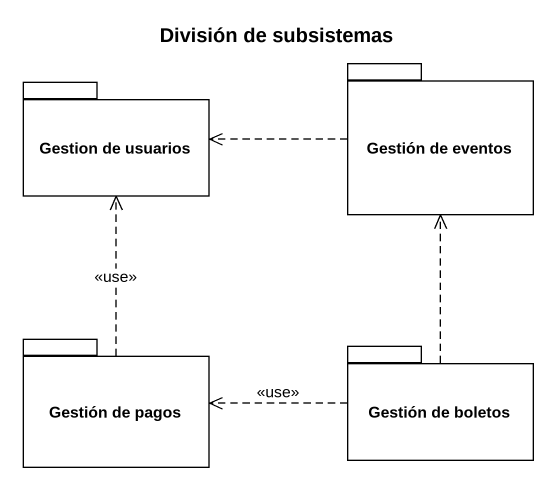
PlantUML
@startuml
title División de subsistemas
package "Gestión de eventos" as Gestión_de_eventos {
}
package "Gestion de usuarios" as Gestion_de_usuarios {
}
package "Gestión de pagos" as Gestión_de_pagos {
}
package "Gestión de boletos" as Gestión_de_boletos {
}
Gestión_de_eventos .left.> Gestion_de_usuarios
Gestión_de_pagos .up.> Gestion_de_usuarios : <<use>>
Gestión_de_boletos .up.> Gestión_de_eventos
Gestión_de_boletos .left.> Gestión_de_pagos : <<use>>
@enduml
